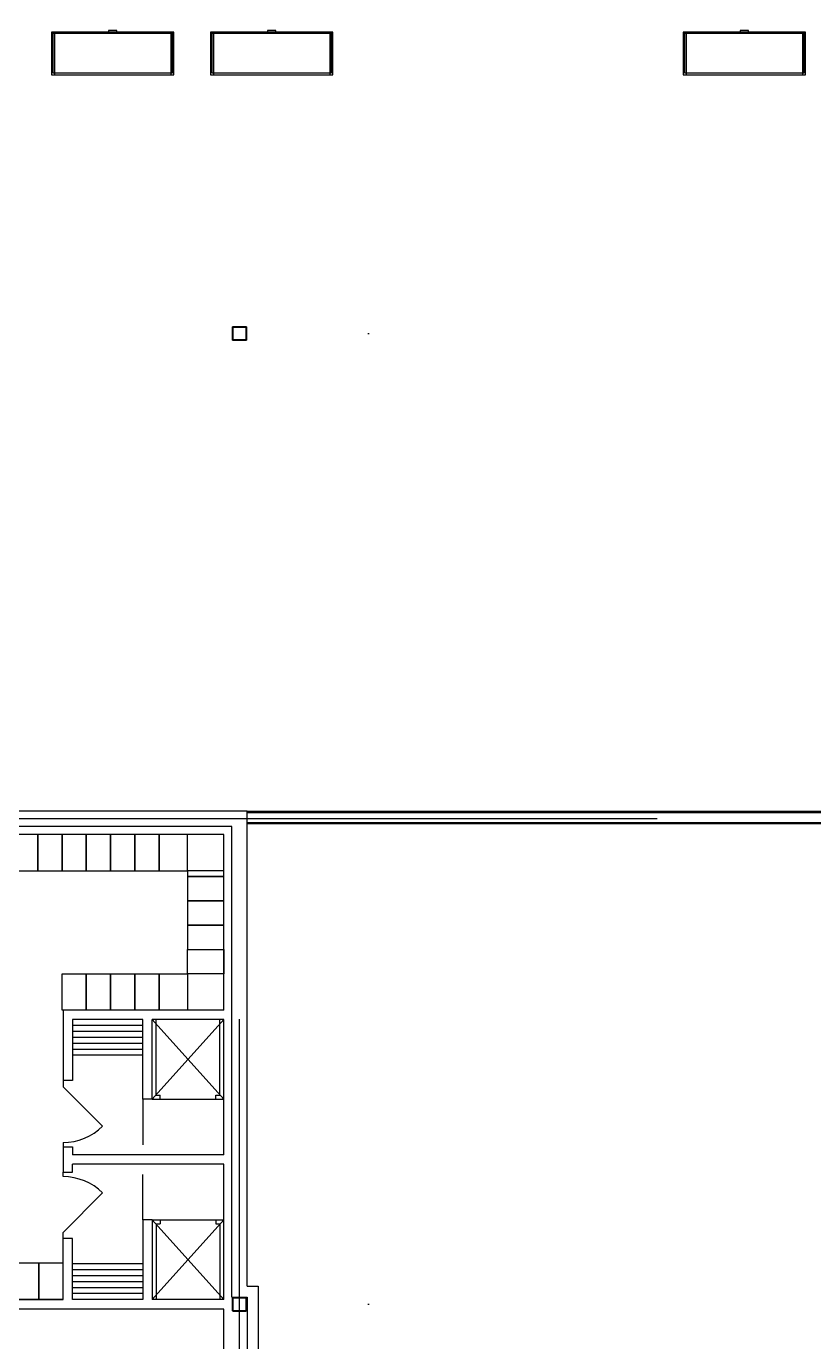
# Model space of a CAD drawing. Header units: millimetres. Extents: x 626570 to 643256, y 6233 to 11343.
# Drawn here: x 627854 to 628243, y 8468 to 9118 of the extents above; entities that cross this region are included whole.
import ezdxf

# ---------------------------------------------------------------- set-up
doc = ezdxf.new("R2010")
doc.units = ezdxf.units.MM
doc.header["$LTSCALE"] = 4000
doc.header["$MEASUREMENT"] = 0
doc.linetypes.add('DASHDOT', pattern=[1, 0.5, -0.25, 0, -0.25])
for name, color, linetype in [('2012-201_FURNITURE', 4, 'CONTINUOUS'), ('2012-201_LOCKERS', 4, 'CONTINUOUS'), ('2012-201_MILLWORK', 4, 'CONTINUOUS'), ('2012-201_SHOWER', 4, 'CONTINUOUS'), ('2012-201_SHOWER-WALL', 7, 'CONTINUOUS'), ('2012-201_WALL-CONCRETE', 7, 'CONTINUOUS'), ('MASTERFOUNDATION_1', 4, 'DASHDOT'), ('MASTERFOUNDATION_25', 7, 'CONTINUOUS'), ('METAL-PARTITION', 4, 'CONTINUOUS'), ('WALL-GYPSUM-BOARD', 7, 'CONTINUOUS')]:
    doc.layers.add(name, color=color, linetype=linetype)

msp = doc.modelspace()

# ---------------------------------------------------------------- linework, layer by layer
at = {"layer": '2012-201_FURNITURE', "linetype": 'Continuous'}
for p, q in [((627926.58, 9114.88), (627867.69, 9114.88)), ((627868.45, 9114.88), (627868.45, 9094.5)), ((627925.82, 9114.88), (627925.82, 9094.5)), ((628005.09, 9114.88), (627946.21, 9114.88)), ((627946.96, 9114.88), (627946.96, 9094.5)), ((628004.34, 9114.88), (628004.34, 9094.5)), ((628238.62, 9114.88), (628179.74, 9114.88)), ((628180.49, 9114.88), (628180.49, 9094.5)), ((628237.87, 9114.88), (628237.87, 9094.5))]:
    msp.add_line(p, q, dxfattribs=at)
at = {"layer": '2012-201_FURNITURE', "linetype": 'Continuous', "flags": 128}
for points in [[(627927.33, 9115.64), (627866.94, 9115.64), (627866.94, 9094.5), (627927.33, 9094.5), (627927.33, 9115.64)], [(627926.58, 9115.64), (627926.58, 9095.25), (627867.69, 9095.25), (627867.69, 9115.64), (627926.58, 9115.64)], [(627886.4, 9115.64), (627915.93, 9115.64), (627886.4, 9115.64)], [(627899.15, 9115.64), (627899.15, 9116.39), (627895.12, 9116.39), (627895.12, 9115.64), (627899.15, 9115.64)], [(628005.85, 9115.64), (627945.45, 9115.64), (627945.45, 9094.5), (628005.85, 9094.5), (628005.85, 9115.64)], [(628005.09, 9115.64), (628005.09, 9095.25), (627946.21, 9095.25), (627946.21, 9115.64), (628005.09, 9115.64)], [(627977.66, 9115.64), (627977.66, 9116.39), (627973.64, 9116.39), (627973.64, 9115.64), (627977.66, 9115.64)], [(628239.38, 9115.64), (628178.98, 9115.64), (628178.98, 9094.5), (628239.38, 9094.5), (628239.38, 9115.64)], [(628238.62, 9115.64), (628238.62, 9095.25), (628179.74, 9095.25), (628179.74, 9115.64), (628238.62, 9115.64)], [(628211.19, 9115.64), (628211.19, 9116.39), (628207.17, 9116.39), (628207.17, 9115.64), (628211.19, 9115.64)]]:
    msp.add_lwpolyline(points, close=True, dxfattribs=at)
at = {"layer": '2012-201_LOCKERS', "linetype": 'Continuous', "flags": 128}
for points in [[(627848.08, 8700.93), (627860.08, 8700.93), (627860.08, 8718.93), (627848.08, 8718.93), (627848.08, 8700.93)], [(627860.08, 8700.93), (627872.08, 8700.93), (627872.08, 8718.93), (627860.08, 8718.93), (627860.08, 8700.93)], [(627872.08, 8700.93), (627884.08, 8700.93), (627884.08, 8718.93), (627872.08, 8718.93), (627872.08, 8700.93)], [(627884.08, 8700.93), (627896.08, 8700.93), (627896.08, 8718.93), (627884.08, 8718.93), (627884.08, 8700.93)], [(627896.08, 8700.93), (627908.08, 8700.93), (627908.08, 8718.93), (627896.08, 8718.93), (627896.08, 8700.93)], [(627908.08, 8700.93), (627920.08, 8700.93), (627920.08, 8718.93), (627908.08, 8718.93), (627908.08, 8700.93)], [(627920.08, 8700.93), (627934.09, 8700.93), (627934.09, 8718.93), (627920.08, 8718.93), (627920.08, 8700.93)], [(627934.09, 8700.93), (627934.09, 8698.08), (627952.09, 8698.08), (627952.09, 8700.93), (627934.09, 8700.93)], [(627934.09, 8698.08), (627934.09, 8686.08), (627952.09, 8686.08), (627952.09, 8698.08), (627934.09, 8698.08)], [(627934.09, 8686.08), (627934.09, 8674.08), (627952.09, 8674.08), (627952.09, 8686.08), (627934.09, 8686.08)], [(627934.09, 8674.08), (627934.09, 8662.08), (627952.09, 8662.08), (627952.09, 8674.08), (627934.09, 8674.08)], [(627934.09, 8650.08), (627934.09, 8662.08), (627952.09, 8662.08), (627952.09, 8650.08), (627934.09, 8650.08)], [(627872.08, 8650.08), (627884.08, 8650.08), (627884.08, 8632.08), (627872.08, 8632.08), (627872.08, 8650.08)], [(627884.08, 8650.08), (627896.08, 8650.08), (627896.08, 8632.08), (627884.08, 8632.08), (627884.08, 8650.08)], [(627896.08, 8650.08), (627908.08, 8650.08), (627908.08, 8632.08), (627896.08, 8632.08), (627896.08, 8650.08)], [(627908.08, 8650.08), (627920.08, 8650.08), (627920.08, 8632.08), (627908.08, 8632.08), (627908.08, 8650.08)], [(627920.08, 8650.08), (627934.09, 8650.08), (627934.09, 8632.08), (627920.08, 8632.08), (627920.08, 8650.08)], [(627848.62, 8488.93), (627860.62, 8488.93), (627860.62, 8506.93), (627848.62, 8506.93), (627848.62, 8488.93)], [(627860.62, 8488.93), (627872.62, 8488.93), (627872.62, 8506.93), (627860.62, 8506.93), (627860.62, 8488.93)]]:
    msp.add_lwpolyline(points, close=True, dxfattribs=at)
at = {"layer": '2012-201_MILLWORK', "linetype": 'Continuous'}
for p, q in [((627912.01, 8624.48), (627877.27, 8624.48)), ((627912.01, 8621.53), (627877.27, 8621.53)), ((627912.01, 8618.58), (627877.27, 8618.58)), ((627912.01, 8615.62), (627877.27, 8615.62)), ((627912.01, 8612.67), (627877.27, 8612.67)), ((627912.01, 8609.72), (627877.27, 8609.72)), ((627912.01, 8506.65), (627877.27, 8506.65)), ((627912.01, 8503.69), (627877.27, 8503.69)), ((627912.01, 8500.74), (627877.27, 8500.74)), ((627912.01, 8497.79), (627877.27, 8497.79)), ((627912.01, 8494.84), (627877.27, 8494.84)), ((627912.01, 8491.88), (627877.27, 8491.88))]:
    msp.add_line(p, q, dxfattribs=at)
at = {"layer": '2012-201_SHOWER', "linetype": 'Continuous'}
for p, q in [((627916.66, 8627.44), (627952.09, 8588.06)), ((627952.09, 8627.44), (627916.66, 8588.06)), ((627916.66, 8488.93), (627952.09, 8528.3)), ((627952.09, 8488.93), (627916.66, 8528.3))]:
    msp.add_line(p, q, dxfattribs=at)
at = {"layer": '2012-201_SHOWER-WALL', "linetype": 'Continuous'}
for p, q in [((627918.63, 8590.03), (627918.63, 8627.44)), ((627950.12, 8590.03), (627950.12, 8627.44)), ((627912.01, 8588.06), (627912.01, 8565.54)), ((627916.66, 8588.06), (627952.09, 8588.06)), ((627918.63, 8590.03), (627920.59, 8590.03)), ((627920.59, 8588.06), (627920.59, 8590.03)), ((627948.15, 8590.03), (627950.12, 8590.03)), ((627948.15, 8588.06), (627948.15, 8590.03)), ((627912.01, 8528.3), (627912.01, 8550.83)), ((627916.66, 8528.3), (627952.09, 8528.3)), ((627918.63, 8526.33), (627918.63, 8488.93)), ((627918.63, 8526.33), (627920.59, 8526.33)), ((627920.59, 8528.3), (627920.59, 8526.33)), ((627948.15, 8528.3), (627948.15, 8526.33)), ((627948.15, 8526.33), (627950.12, 8526.33)), ((627950.12, 8526.33), (627950.12, 8488.93))]:
    msp.add_line(p, q, dxfattribs=at)
at = {"layer": '2012-201_WALL-CONCRETE', "linetype": 'Continuous'}
for p, q in [((627963.51, 8730.35), (627644.81, 8730.35)), ((627963.51, 8495.66), (627963.51, 8730.35)), ((627956.03, 8722.87), (627639.41, 8722.87)), ((627956.03, 8490.15), (627956.03, 8722.87)), ((627963.51, 8495.66), (627969.02, 8495.66)), ((627969.02, 8495.66), (627969.02, 8237.55)), ((627956.03, 8490.15), (627963.51, 8490.15)), ((627963.51, 8490.15), (627963.51, 8243.06))]:
    msp.add_line(p, q, dxfattribs=at)
at = {"layer": 'MASTERFOUNDATION_1', "linetype": 'DASHDOT'}
for p, q in [((627959.77, 6627.53), (627959.77, 11123.23)), ((643023.86, 8966.61), (626796.64, 8966.61)), ((628166.19, 8726.61), (626795.24, 8726.61)), ((643023.86, 8486.61), (626795.24, 8486.61))]:
    msp.add_line(p, q, dxfattribs=at)
at = {"layer": 'MASTERFOUNDATION_25', "linetype": 'Continuous', "flags": 128}
for points in [[(627956.89, 8970.11), (627962.65, 8970.11), (627962.67, 8970.11), (627962.69, 8970.11), (627962.71, 8970.1), (627962.73, 8970.1), (627962.75, 8970.1), (627962.78, 8970.09), (627962.8, 8970.09), (627962.82, 8970.08), (627962.84, 8970.08), (627962.86, 8970.07), (627962.88, 8970.06), (627962.9, 8970.05), (627962.92, 8970.05), (627962.94, 8970.04), (627962.96, 8970.02), (627962.98, 8970.01), (627962.99, 8970), (627963.01, 8969.99), (627963.03, 8969.98), (627963.05, 8969.96), (627963.06, 8969.95), (627963.08, 8969.93), (627963.09, 8969.92), (627963.11, 8969.9), (627963.12, 8969.89), (627963.14, 8969.87), (627963.15, 8969.85), (627963.16, 8969.83), (627963.17, 8969.82), (627963.18, 8969.8), (627963.2, 8969.78), (627963.21, 8969.76), (627963.21, 8969.74), (627963.22, 8969.72), (627963.23, 8969.7), (627963.24, 8969.68), (627963.24, 8969.66), (627963.25, 8969.64), (627963.25, 8969.62), (627963.26, 8969.59), (627963.26, 8969.57), (627963.26, 8969.55), (627963.27, 8969.53), (627963.27, 8969.51), (627963.27, 8969.49), (627963.27, 8963.73), (627963.27, 8963.71), (627963.27, 8963.69), (627963.26, 8963.66), (627963.26, 8963.64), (627963.26, 8963.62), (627963.25, 8963.6), (627963.25, 8963.58), (627963.24, 8963.56), (627963.24, 8963.54), (627963.23, 8963.52), (627963.22, 8963.5), (627963.21, 8963.48), (627963.21, 8963.46), (627963.2, 8963.44), (627963.18, 8963.42), (627963.17, 8963.4), (627963.16, 8963.38), (627963.15, 8963.36), (627963.14, 8963.35), (627963.12, 8963.33), (627963.11, 8963.31), (627963.09, 8963.3), (627963.08, 8963.28), (627963.06, 8963.27), (627963.05, 8963.25), (627963.03, 8963.24), (627963.01, 8963.23), (627962.99, 8963.21), (627962.98, 8963.2), (627962.96, 8963.19), (627962.94, 8963.18), (627962.92, 8963.17), (627962.9, 8963.16), (627962.88, 8963.15), (627962.86, 8963.15), (627962.84, 8963.14), (627962.82, 8963.13), (627962.8, 8963.13), (627962.78, 8963.12), (627962.75, 8963.12), (627962.73, 8963.11), (627962.71, 8963.11), (627962.69, 8963.11), (627962.67, 8963.11), (627962.65, 8963.11), (627956.89, 8963.11), (627956.87, 8963.11), (627956.85, 8963.11), (627956.82, 8963.11), (627956.8, 8963.11), (627956.78, 8963.12), (627956.76, 8963.12), (627956.74, 8963.13), (627956.72, 8963.13), (627956.7, 8963.14), (627956.68, 8963.15), (627956.66, 8963.15), (627956.64, 8963.16), (627956.62, 8963.17), (627956.6, 8963.18), (627956.58, 8963.19), (627956.56, 8963.2), (627956.54, 8963.21), (627956.52, 8963.23), (627956.51, 8963.24), (627956.49, 8963.25), (627956.47, 8963.27), (627956.46, 8963.28), (627956.44, 8963.3), (627956.43, 8963.31), (627956.41, 8963.33), (627956.4, 8963.35), (627956.39, 8963.36), (627956.37, 8963.38), (627956.36, 8963.4), (627956.35, 8963.42), (627956.34, 8963.44), (627956.33, 8963.46), (627956.32, 8963.48), (627956.31, 8963.5), (627956.31, 8963.52), (627956.3, 8963.54), (627956.29, 8963.56), (627956.29, 8963.58), (627956.28, 8963.6), (627956.28, 8963.62), (627956.27, 8963.64), (627956.27, 8963.66), (627956.27, 8963.69), (627956.27, 8963.71), (627956.27, 8963.73), (627956.27, 8969.49), (627956.27, 8969.51), (627956.27, 8969.53), (627956.27, 8969.55), (627956.27, 8969.57), (627956.28, 8969.59), (627956.28, 8969.62), (627956.29, 8969.64), (627956.29, 8969.66), (627956.3, 8969.68), (627956.31, 8969.7), (627956.31, 8969.72), (627956.32, 8969.74), (627956.33, 8969.76), (627956.34, 8969.78), (627956.35, 8969.8), (627956.36, 8969.82), (627956.37, 8969.83), (627956.39, 8969.85), (627956.4, 8969.87), (627956.41, 8969.89), (627956.43, 8969.9), (627956.44, 8969.92), (627956.46, 8969.93), (627956.47, 8969.95), (627956.49, 8969.96), (627956.51, 8969.98), (627956.52, 8969.99), (627956.54, 8970), (627956.56, 8970.01), (627956.58, 8970.02), (627956.6, 8970.04), (627956.62, 8970.05), (627956.64, 8970.05), (627956.66, 8970.06), (627956.68, 8970.07), (627956.7, 8970.08), (627956.72, 8970.08), (627956.74, 8970.09), (627956.76, 8970.09), (627956.78, 8970.1), (627956.8, 8970.1), (627956.82, 8970.1), (627956.85, 8970.11), (627956.87, 8970.11), (627956.89, 8970.11)], [(627956.89, 8969.8), (627962.65, 8969.8), (627962.66, 8969.8), (627962.67, 8969.79), (627962.68, 8969.79), (627962.69, 8969.79), (627962.7, 8969.79), (627962.71, 8969.79), (627962.72, 8969.79), (627962.73, 8969.78), (627962.74, 8969.78), (627962.75, 8969.78), (627962.76, 8969.77), (627962.77, 8969.77), (627962.78, 8969.76), (627962.79, 8969.76), (627962.8, 8969.75), (627962.81, 8969.75), (627962.82, 8969.74), (627962.83, 8969.74), (627962.84, 8969.73), (627962.84, 8969.72), (627962.85, 8969.72), (627962.86, 8969.71), (627962.87, 8969.7), (627962.88, 8969.69), (627962.88, 8969.69), (627962.89, 8969.68), (627962.9, 8969.67), (627962.9, 8969.66), (627962.91, 8969.65), (627962.91, 8969.64), (627962.92, 8969.63), (627962.92, 8969.62), (627962.93, 8969.61), (627962.93, 8969.6), (627962.94, 8969.59), (627962.94, 8969.58), (627962.94, 8969.57), (627962.95, 8969.56), (627962.95, 8969.55), (627962.95, 8969.54), (627962.95, 8969.53), (627962.95, 8969.52), (627962.95, 8969.51), (627962.95, 8969.5), (627962.96, 8969.49), (627962.96, 8963.73), (627962.95, 8963.72), (627962.95, 8963.71), (627962.95, 8963.7), (627962.95, 8963.69), (627962.95, 8963.68), (627962.95, 8963.67), (627962.95, 8963.66), (627962.94, 8963.64), (627962.94, 8963.63), (627962.94, 8963.62), (627962.93, 8963.61), (627962.93, 8963.6), (627962.92, 8963.59), (627962.92, 8963.58), (627962.91, 8963.58), (627962.91, 8963.57), (627962.9, 8963.56), (627962.9, 8963.55), (627962.89, 8963.54), (627962.88, 8963.53), (627962.88, 8963.52), (627962.87, 8963.52), (627962.86, 8963.51), (627962.85, 8963.5), (627962.84, 8963.49), (627962.84, 8963.49), (627962.83, 8963.48), (627962.82, 8963.47), (627962.81, 8963.47), (627962.8, 8963.46), (627962.79, 8963.46), (627962.78, 8963.45), (627962.77, 8963.45), (627962.76, 8963.44), (627962.75, 8963.44), (627962.74, 8963.44), (627962.73, 8963.43), (627962.72, 8963.43), (627962.71, 8963.43), (627962.7, 8963.43), (627962.69, 8963.42), (627962.68, 8963.42), (627962.67, 8963.42), (627962.66, 8963.42), (627962.65, 8963.42), (627956.89, 8963.42), (627956.88, 8963.42), (627956.87, 8963.42), (627956.86, 8963.42), (627956.85, 8963.42), (627956.84, 8963.43), (627956.83, 8963.43), (627956.82, 8963.43), (627956.8, 8963.43), (627956.79, 8963.44), (627956.78, 8963.44), (627956.77, 8963.44), (627956.76, 8963.45), (627956.75, 8963.45), (627956.74, 8963.46), (627956.74, 8963.46), (627956.73, 8963.47), (627956.72, 8963.47), (627956.71, 8963.48), (627956.7, 8963.49), (627956.69, 8963.49), (627956.68, 8963.5), (627956.68, 8963.51), (627956.67, 8963.52), (627956.66, 8963.52), (627956.65, 8963.53), (627956.65, 8963.54), (627956.64, 8963.55), (627956.63, 8963.56), (627956.63, 8963.57), (627956.62, 8963.58), (627956.62, 8963.58), (627956.61, 8963.59), (627956.61, 8963.6), (627956.6, 8963.61), (627956.6, 8963.62), (627956.6, 8963.63), (627956.59, 8963.64), (627956.59, 8963.66), (627956.59, 8963.67), (627956.59, 8963.68), (627956.58, 8963.69), (627956.58, 8963.7), (627956.58, 8963.71), (627956.58, 8963.72), (627956.58, 8963.73), (627956.58, 8969.49), (627956.58, 8969.5), (627956.58, 8969.51), (627956.58, 8969.52), (627956.58, 8969.53), (627956.59, 8969.54), (627956.59, 8969.55), (627956.59, 8969.56), (627956.59, 8969.57), (627956.6, 8969.58), (627956.6, 8969.59), (627956.6, 8969.6), (627956.61, 8969.61), (627956.61, 8969.62), (627956.62, 8969.63), (627956.62, 8969.64), (627956.63, 8969.65), (627956.63, 8969.66), (627956.64, 8969.67), (627956.65, 8969.68), (627956.65, 8969.69), (627956.66, 8969.69), (627956.67, 8969.7), (627956.68, 8969.71), (627956.68, 8969.72), (627956.69, 8969.72), (627956.7, 8969.73), (627956.71, 8969.74), (627956.72, 8969.74), (627956.73, 8969.75), (627956.74, 8969.75), (627956.74, 8969.76), (627956.75, 8969.76), (627956.76, 8969.77), (627956.77, 8969.77), (627956.78, 8969.78), (627956.79, 8969.78), (627956.8, 8969.78), (627956.82, 8969.79), (627956.83, 8969.79), (627956.84, 8969.79), (627956.85, 8969.79), (627956.86, 8969.79), (627956.87, 8969.79), (627956.88, 8969.8), (627956.89, 8969.8)], [(627956.89, 8490.11), (627962.65, 8490.11), (627962.67, 8490.11), (627962.69, 8490.11), (627962.71, 8490.1), (627962.73, 8490.1), (627962.75, 8490.1), (627962.78, 8490.09), (627962.8, 8490.09), (627962.82, 8490.08), (627962.84, 8490.08), (627962.86, 8490.07), (627962.88, 8490.06), (627962.9, 8490.05), (627962.92, 8490.05), (627962.94, 8490.04), (627962.96, 8490.02), (627962.98, 8490.01), (627962.99, 8490), (627963.01, 8489.99), (627963.03, 8489.98), (627963.05, 8489.96), (627963.06, 8489.95), (627963.08, 8489.93), (627963.09, 8489.92), (627963.11, 8489.9), (627963.12, 8489.89), (627963.14, 8489.87), (627963.15, 8489.85), (627963.16, 8489.83), (627963.17, 8489.82), (627963.18, 8489.8), (627963.2, 8489.78), (627963.21, 8489.76), (627963.21, 8489.74), (627963.22, 8489.72), (627963.23, 8489.7), (627963.24, 8489.68), (627963.24, 8489.66), (627963.25, 8489.64), (627963.25, 8489.62), (627963.26, 8489.59), (627963.26, 8489.57), (627963.26, 8489.55), (627963.27, 8489.53), (627963.27, 8489.51), (627963.27, 8489.49), (627963.27, 8483.73), (627963.27, 8483.71), (627963.27, 8483.69), (627963.26, 8483.66), (627963.26, 8483.64), (627963.26, 8483.62), (627963.25, 8483.6), (627963.25, 8483.58), (627963.24, 8483.56), (627963.24, 8483.54), (627963.23, 8483.52), (627963.22, 8483.5), (627963.21, 8483.48), (627963.21, 8483.46), (627963.2, 8483.44), (627963.18, 8483.42), (627963.17, 8483.4), (627963.16, 8483.38), (627963.15, 8483.36), (627963.14, 8483.35), (627963.12, 8483.33), (627963.11, 8483.31), (627963.09, 8483.3), (627963.08, 8483.28), (627963.06, 8483.27), (627963.05, 8483.25), (627963.03, 8483.24), (627963.01, 8483.23), (627962.99, 8483.21), (627962.98, 8483.2), (627962.96, 8483.19), (627962.94, 8483.18), (627962.92, 8483.17), (627962.9, 8483.16), (627962.88, 8483.15), (627962.86, 8483.15), (627962.84, 8483.14), (627962.82, 8483.13), (627962.8, 8483.13), (627962.78, 8483.12), (627962.75, 8483.12), (627962.73, 8483.11), (627962.71, 8483.11), (627962.69, 8483.11), (627962.67, 8483.11), (627962.65, 8483.11), (627956.89, 8483.11), (627956.87, 8483.11), (627956.85, 8483.11), (627956.82, 8483.11), (627956.8, 8483.11), (627956.78, 8483.12), (627956.76, 8483.12), (627956.74, 8483.13), (627956.72, 8483.13), (627956.7, 8483.14), (627956.68, 8483.15), (627956.66, 8483.15), (627956.64, 8483.16), (627956.62, 8483.17), (627956.6, 8483.18), (627956.58, 8483.19), (627956.56, 8483.2), (627956.54, 8483.21), (627956.52, 8483.23), (627956.51, 8483.24), (627956.49, 8483.25), (627956.47, 8483.27), (627956.46, 8483.28), (627956.44, 8483.3), (627956.43, 8483.31), (627956.41, 8483.33), (627956.4, 8483.35), (627956.39, 8483.36), (627956.37, 8483.38), (627956.36, 8483.4), (627956.35, 8483.42), (627956.34, 8483.44), (627956.33, 8483.46), (627956.32, 8483.48), (627956.31, 8483.5), (627956.31, 8483.52), (627956.3, 8483.54), (627956.29, 8483.56), (627956.29, 8483.58), (627956.28, 8483.6), (627956.28, 8483.62), (627956.27, 8483.64), (627956.27, 8483.66), (627956.27, 8483.69), (627956.27, 8483.71), (627956.27, 8483.73), (627956.27, 8489.49), (627956.27, 8489.51), (627956.27, 8489.53), (627956.27, 8489.55), (627956.27, 8489.57), (627956.28, 8489.59), (627956.28, 8489.62), (627956.29, 8489.64), (627956.29, 8489.66), (627956.3, 8489.68), (627956.31, 8489.7), (627956.31, 8489.72), (627956.32, 8489.74), (627956.33, 8489.76), (627956.34, 8489.78), (627956.35, 8489.8), (627956.36, 8489.82), (627956.37, 8489.83), (627956.39, 8489.85), (627956.4, 8489.87), (627956.41, 8489.89), (627956.43, 8489.9), (627956.44, 8489.92), (627956.46, 8489.93), (627956.47, 8489.95), (627956.49, 8489.96), (627956.51, 8489.98), (627956.52, 8489.99), (627956.54, 8490), (627956.56, 8490.01), (627956.58, 8490.02), (627956.6, 8490.04), (627956.62, 8490.05), (627956.64, 8490.05), (627956.66, 8490.06), (627956.68, 8490.07), (627956.7, 8490.08), (627956.72, 8490.08), (627956.74, 8490.09), (627956.76, 8490.09), (627956.78, 8490.1), (627956.8, 8490.1), (627956.82, 8490.1), (627956.85, 8490.11), (627956.87, 8490.11), (627956.89, 8490.11)], [(627956.89, 8489.8), (627962.65, 8489.8), (627962.66, 8489.8), (627962.67, 8489.79), (627962.68, 8489.79), (627962.69, 8489.79), (627962.7, 8489.79), (627962.71, 8489.79), (627962.72, 8489.79), (627962.73, 8489.78), (627962.74, 8489.78), (627962.75, 8489.78), (627962.76, 8489.77), (627962.77, 8489.77), (627962.78, 8489.76), (627962.79, 8489.76), (627962.8, 8489.75), (627962.81, 8489.75), (627962.82, 8489.74), (627962.83, 8489.74), (627962.84, 8489.73), (627962.84, 8489.72), (627962.85, 8489.72), (627962.86, 8489.71), (627962.87, 8489.7), (627962.88, 8489.69), (627962.88, 8489.69), (627962.89, 8489.68), (627962.9, 8489.67), (627962.9, 8489.66), (627962.91, 8489.65), (627962.91, 8489.64), (627962.92, 8489.63), (627962.92, 8489.62), (627962.93, 8489.61), (627962.93, 8489.6), (627962.94, 8489.59), (627962.94, 8489.58), (627962.94, 8489.57), (627962.95, 8489.56), (627962.95, 8489.55), (627962.95, 8489.54), (627962.95, 8489.53), (627962.95, 8489.52), (627962.95, 8489.51), (627962.95, 8489.5), (627962.96, 8489.49), (627962.96, 8483.73), (627962.95, 8483.72), (627962.95, 8483.71), (627962.95, 8483.7), (627962.95, 8483.69), (627962.95, 8483.68), (627962.95, 8483.67), (627962.95, 8483.66), (627962.94, 8483.64), (627962.94, 8483.63), (627962.94, 8483.62), (627962.93, 8483.61), (627962.93, 8483.6), (627962.92, 8483.59), (627962.92, 8483.58), (627962.91, 8483.58), (627962.91, 8483.57), (627962.9, 8483.56), (627962.9, 8483.55), (627962.89, 8483.54), (627962.88, 8483.53), (627962.88, 8483.52), (627962.87, 8483.52), (627962.86, 8483.51), (627962.85, 8483.5), (627962.84, 8483.49), (627962.84, 8483.49), (627962.83, 8483.48), (627962.82, 8483.47), (627962.81, 8483.47), (627962.8, 8483.46), (627962.79, 8483.46), (627962.78, 8483.45), (627962.77, 8483.45), (627962.76, 8483.44), (627962.75, 8483.44), (627962.74, 8483.44), (627962.73, 8483.43), (627962.72, 8483.43), (627962.71, 8483.43), (627962.7, 8483.43), (627962.69, 8483.42), (627962.68, 8483.42), (627962.67, 8483.42), (627962.66, 8483.42), (627962.65, 8483.42), (627956.89, 8483.42), (627956.88, 8483.42), (627956.87, 8483.42), (627956.86, 8483.42), (627956.85, 8483.42), (627956.84, 8483.43), (627956.83, 8483.43), (627956.82, 8483.43), (627956.8, 8483.43), (627956.79, 8483.44), (627956.78, 8483.44), (627956.77, 8483.44), (627956.76, 8483.45), (627956.75, 8483.45), (627956.74, 8483.46), (627956.74, 8483.46), (627956.73, 8483.47), (627956.72, 8483.47), (627956.71, 8483.48), (627956.7, 8483.49), (627956.69, 8483.49), (627956.68, 8483.5), (627956.68, 8483.51), (627956.67, 8483.52), (627956.66, 8483.52), (627956.65, 8483.53), (627956.65, 8483.54), (627956.64, 8483.55), (627956.63, 8483.56), (627956.63, 8483.57), (627956.62, 8483.58), (627956.62, 8483.58), (627956.61, 8483.59), (627956.61, 8483.6), (627956.6, 8483.61), (627956.6, 8483.62), (627956.6, 8483.63), (627956.59, 8483.64), (627956.59, 8483.66), (627956.59, 8483.67), (627956.59, 8483.68), (627956.58, 8483.69), (627956.58, 8483.7), (627956.58, 8483.71), (627956.58, 8483.72), (627956.58, 8483.73), (627956.58, 8489.49), (627956.58, 8489.5), (627956.58, 8489.51), (627956.58, 8489.52), (627956.58, 8489.53), (627956.59, 8489.54), (627956.59, 8489.55), (627956.59, 8489.56), (627956.59, 8489.57), (627956.6, 8489.58), (627956.6, 8489.59), (627956.6, 8489.6), (627956.61, 8489.61), (627956.61, 8489.62), (627956.62, 8489.63), (627956.62, 8489.64), (627956.63, 8489.65), (627956.63, 8489.66), (627956.64, 8489.67), (627956.65, 8489.68), (627956.65, 8489.69), (627956.66, 8489.69), (627956.67, 8489.7), (627956.68, 8489.71), (627956.68, 8489.72), (627956.69, 8489.72), (627956.7, 8489.73), (627956.71, 8489.74), (627956.72, 8489.74), (627956.73, 8489.75), (627956.74, 8489.75), (627956.74, 8489.76), (627956.75, 8489.76), (627956.76, 8489.77), (627956.77, 8489.77), (627956.78, 8489.78), (627956.79, 8489.78), (627956.8, 8489.78), (627956.82, 8489.79), (627956.83, 8489.79), (627956.84, 8489.79), (627956.85, 8489.79), (627956.86, 8489.79), (627956.87, 8489.79), (627956.88, 8489.8), (627956.89, 8489.8)]]:
    msp.add_lwpolyline(points, close=True, dxfattribs=at)
at = {"layer": 'METAL-PARTITION', "linetype": 'Continuous'}
for p, q in [((627872.62, 8597.2), (627872.62, 8594.17)), ((627872.62, 8594.17), (627892.11, 8574.68)), ((627872.62, 8566.61), (627872.62, 8564.44)), ((627872.62, 8549.76), (627872.62, 8551.92)), ((627872.62, 8522.2), (627892.11, 8541.69)), ((627872.62, 8519.17), (627872.62, 8522.2))]:
    msp.add_line(p, q, dxfattribs=at)
for centre, start, end in [((627872.62, 8594.17), 270, 315), ((627872.62, 8522.2), 45, 90)]:
    msp.add_arc(centre, 27.56, start, end, dxfattribs=at)
at = {"layer": 'WALL-GYPSUM-BOARD', "linetype": 'Continuous'}
for p, q in [((627963.51, 8730.35), (628570.37, 8730.35)), ((627963.51, 8729.85), (628570.37, 8729.85)), ((627963.51, 8724.86), (628570.37, 8724.86)), ((627963.51, 8724.36), (628570.37, 8724.36)), ((627952.09, 8718.93), (627530.08, 8718.93)), ((627952.09, 8718.93), (627530.08, 8718.93)), ((627952.09, 8632.08), (627952.09, 8718.93)), ((627952.09, 8662.72), (627952.09, 8718.93)), ((627952.09, 8632.08), (627872.62, 8632.08)), ((627872.62, 8632.08), (627872.62, 8597.2)), ((627912.01, 8627.44), (627877.27, 8627.44)), ((627877.27, 8627.44), (627877.27, 8597.2)), ((627912.01, 8588.06), (627912.01, 8627.44)), ((627916.66, 8588.06), (627916.66, 8627.44)), ((627952.09, 8627.44), (627916.66, 8627.44)), ((627952.09, 8560.51), (627952.09, 8627.44)), ((627877.27, 8597.2), (627872.62, 8597.2)), ((627916.66, 8588.06), (627912.01, 8588.06)), ((627872.62, 8564.44), (627872.62, 8551.92)), ((627872.62, 8564.44), (627877.27, 8564.44)), ((627877.27, 8564.44), (627877.27, 8560.51)), ((627952.09, 8560.51), (627877.27, 8560.51)), ((627952.09, 8555.86), (627877.27, 8555.86)), ((627877.27, 8551.92), (627877.27, 8555.86)), ((627952.09, 8488.93), (627952.09, 8555.86)), ((627872.62, 8551.92), (627877.27, 8551.92)), ((627912.01, 8528.3), (627912.01, 8488.93)), ((627916.66, 8528.3), (627912.01, 8528.3)), ((627916.66, 8528.3), (627916.66, 8488.93)), ((627872.62, 8488.93), (627872.62, 8519.17)), ((627877.27, 8519.17), (627872.62, 8519.17)), ((627877.27, 8488.93), (627877.27, 8519.17)), ((627872.62, 8488.93), (627693.43, 8488.93)), ((627912.01, 8488.93), (627877.27, 8488.93)), ((627952.09, 8488.93), (627916.66, 8488.93)), ((627952.09, 8484.29), (627693.43, 8484.29)), ((627952.09, 8370.66), (627952.09, 8484.29))]:
    msp.add_line(p, q, dxfattribs=at)

doc.saveas('drawing.dxf')
